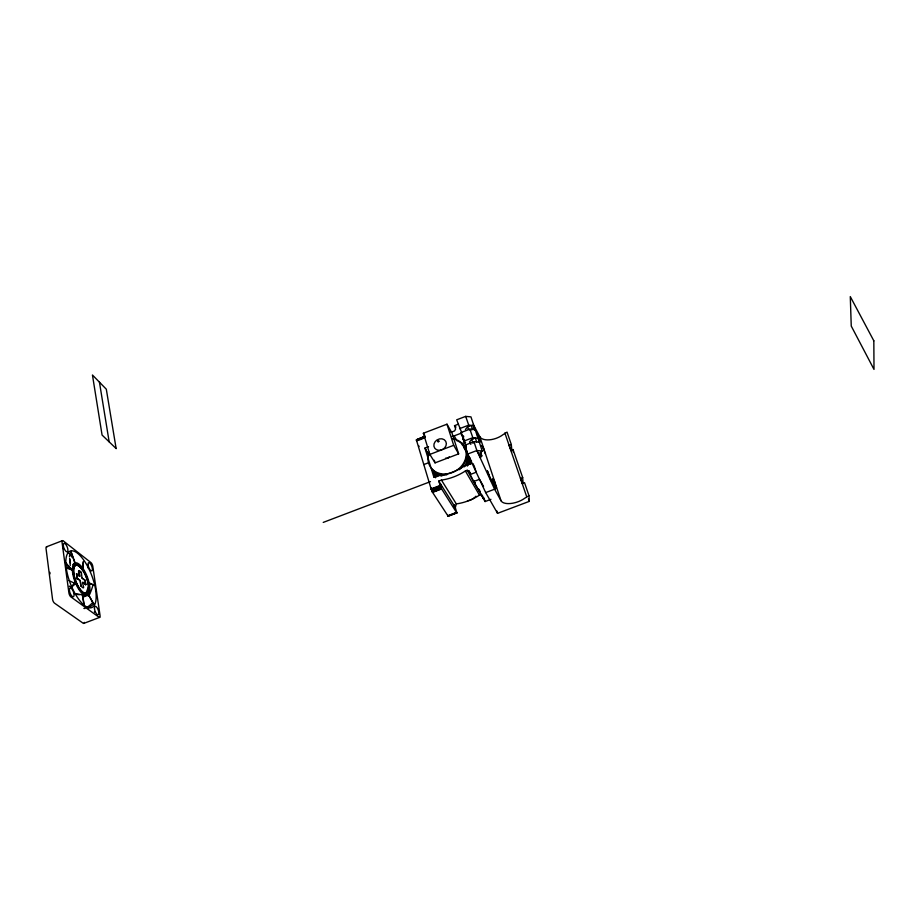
<?xml version="1.0" encoding="UTF-8"?>
<svg xmlns="http://www.w3.org/2000/svg" width="920" height="920" viewBox="0 0 920 920"><rect width="100%" height="100%" fill="white"/><g stroke="black" fill="none" stroke-linecap="round" stroke-linejoin="round"><path stroke-width="1.38" d="M423.982 436.724L416.426 440.024L431.123 488.911L432.699 492.591L448.212 516.316L448.028 515.016M454.549 504.896L456.872 513.049L441.128 488.14L438.748 481.102L441.439 480.091A51.347 43.608 -30.4 0 0 465.382 470.982L467.176 470.304L469.096 471.063L470.499 473.489M82.432 567.525L83.398 561.487L82.627 569.284L82.237 568.732M441.439 480.091L456.308 503.907L455.354 507.495L438.748 481.102M470.43 463.53L471.534 460.977M466.325 446.05L462.748 438.564L463.714 436.322L461.679 435.252L460.816 432.607L469.855 429.157L475.157 429.617M88.297 594.343L93.702 604.118L88.297 594.343L86.94 595.217M465.428 429.444L467.624 426.811L471.212 425.442L472.512 429.387L470.108 430.296M476.64 441.956L475.329 437.966L471.718 439.346L469.51 441.968L470.844 444.371M73.105 564.523L75.187 563.04L71.047 551.862L74.876 563.074M510.979 447.959L511.83 450.443L511.313 444.544L507.046 432.112L502.952 434.7A14.49 7.383 -18.7 0 1 479.837 436.724L473.236 424.43M528.988 495.673L524.676 498.272A14.904 6.981 -18.6 0 1 501.032 500.779L494.592 489.21L476.859 450.547L473.972 441.738L464.887 445.211L467.739 454.02L485.679 492.591L497.547 513.337L529.31 501.365L528.988 495.673L524.515 482.666L522.341 483.483L520.57 478.319L522.663 477.526L513.038 449.558L510.83 450.397M71.035 586.488L74.796 583.337L75.118 584.073L71.369 587.224M85.548 596.033L82.65 597.436M46.54 546.79L62.537 540.638M467.739 454.02L476.859 450.547L480.631 457.389A15.387 7.659 -18.5 0 1 482.195 450.961L470.948 416.875L465.669 416.38L456.688 419.819L461.575 432.308M423.372 433.239L446.982 424.189L451.961 432.906L458.643 453.87L435.068 462.863L429.847 454.422L423.372 433.239L424.683 435.39M416.415 439.714L425.19 436.275M416.426 440.024C428.225 434.148 428.467 437.334 416.599 440.784M416.472 440.243L425.235 436.873M450.742 431.963A52.371 45.321 -31.3 0 1 452.801 431.618L454.56 430.94L455.618 429.088L454.526 425.661L458.045 424.315M416.53 440.496L425.304 437.138M78.913 570.745C82.386 585.822 74.761 564.512 81.385 572.62L81.995 578.047L84.996 580.313L85.767 584.66L85.134 580.255L81.995 578.047M85.629 584.717C77.97 576.253 88.032 593.331 80.914 586.028L80.155 580.601L77.107 578.323L76.487 573.873L79.672 576.115M81.385 572.62L78.763 570.791M459.551 428.662L468.556 425.212L473.857 425.672M77.107 578.323L80.293 580.543L80.914 586.028M452.099 436.218A52.474 45.494 -31.4 0 1 454.158 435.873L461.828 432.94M428.536 446.694L425.017 448.04L428.846 455.641L424.936 448.074L433.837 477.008M427.524 453.94L428.179 453.686M463.599 441.209L472.673 437.747L477.986 438.184M429.847 454.422L441.381 450.006A6.497 5.543 -30.8 0 0 442.508 449.546L453.698 445.315L458.643 453.87M461.978 443.612L465.6 442.221M423.775 464.577L427.616 463.105M511.313 444.544L509.105 445.383L511.267 450.869M433.757 477.031L439.794 474.743L440.001 475.41A51.244 43.424 -30.3 0 0 463.887 466.313L471.661 463.358L473.593 464.117M323.23 522.41L430.479 481.62M431.123 488.911L440.093 485.495M431.25 489.291L440.22 485.875M469.096 471.063L470.212 474.513L476.215 472.224L474.03 465.474M431.388 489.681L440.369 486.266M431.537 490.072L440.507 486.657M431.687 490.463L440.657 487.048M83.846 623.38L99.659 617.377M431.836 490.843L440.818 487.428M431.997 491.211L440.967 487.796M432.147 491.544L441.128 488.14M432.296 491.866L441.278 488.462M432.446 492.142L441.416 488.738M432.572 492.384L441.542 488.98M470.212 474.513L473.535 481.585L479.515 479.32L483.541 486.392M485.679 492.591L494.592 489.21M456.308 503.907A49.634 42.676 -30.5 0 0 479.458 495.144L481.194 494.488L467.176 470.304M473.535 481.585L485.104 501.549L490.923 499.341M449.409 515.12L456.815 512.313M449.454 515.349L456.872 512.555M448.017 516.189L456.895 512.739M448.097 516.281L456.906 512.889M82.271 594.573L84.157 605.406L82.662 594.86L73.83 593.492M476.859 450.547L482.195 450.961M473.972 441.738L479.297 442.175M79.304 594.699L75.923 594.297M65.929 567.467L67.666 567.812M65.768 567.847L71.633 569.813L65.504 562.476M68.597 568.077L71.633 569.204M88.412 583.107L93.575 584.993L88.228 582.371M73.554 583.395L75.118 584.073M74.796 583.337L68.793 580.543M479.815 491.533L479.009 490.015M82.777 582.406L85.767 584.66M76.487 573.873L79.522 576.173M454.526 425.661L456.009 427.098M65.504 563.086L71.633 569.813M465.382 470.982L479.458 495.144M481.229 494.741L483.31 498.329L482.275 495.109M454.158 435.873L456.297 439.622M464.887 445.211L466.244 447.614M461.679 435.252L464.462 440.22M462.748 438.564L464.128 441.036M460.816 432.607L463.53 437.448M496.512 487.347L492.959 478.814L494.787 482.149M473.225 438.771L469.855 429.157M479.952 452.651L481.896 456.193L480.596 452.249M469.119 426.236L465.669 416.38M483.793 448.902L481.93 445.475L485.461 453.962M520.57 478.319L522.755 483.862M474.559 482.459L475.157 483.483L475.03 482.747M431.917 489.06L431.503 487.922M474.341 481.93L473.892 480.769M473.305 426.627L474.639 430.123M478.584 488.865L478.791 489.44M419.048 446.568L418.796 445.832M528.413 498.778L529.31 501.365M504.85 432.94L526.654 496.547M479.366 489.762L479.791 491.165M479.837 436.724L501.032 500.779M479.734 454.675L480.631 457.389M496.697 510.738L497.547 513.337M467.624 426.811L468.475 429.444M471.718 439.346L473.018 443.336M483.897 497.8L485.104 501.549M446.982 424.189L453.698 445.315M434.263 460.241L435.068 462.863M435.562 477.606L433.469 470.741L435.493 477.629M99.44 382.168L109.169 441.864M76.636 573.827L77.257 578.266M70.414 563.155L69.644 558.612L70.265 565.582M513.038 449.558L513.245 451.904M522.663 477.526L523.101 483.276M441.381 450.006A6.497 5.543 -30.8 0 1 434.044 443.877A6.497 5.543 -30.8 0 1 444.21 439.679A6.497 5.543 -30.8 0 1 442.508 449.546M452.548 438.713A19.814 16.985 -30.9 0 1 465.267 459.436A19.814 16.985 -30.9 0 1 440.749 473.685A19.814 16.985 -30.9 0 1 429.214 452.272M469.326 457.964A19.665 16.905 -30.9 0 1 468.625 464.611M436.781 475.743A19.665 16.905 -30.9 0 1 433.929 472.569M463.898 447.879A19.665 16.905 -30.9 0 1 466.164 450.144M449.144 456.768A2.392 2.047 -30.9 0 1 445.705 458.079M460.322 442.451A19.791 16.974 -30.9 0 1 459.183 469.74M446.74 474.869A19.791 16.974 -30.9 0 1 431.641 468.797M456.389 440.45A19.791 16.974 -30.9 0 1 459.402 441.853M468.763 456.159A19.676 16.916 -30.9 0 1 467.383 466.06M438.104 476.296A19.676 16.916 -30.9 0 1 433.481 471.845M464.289 447.844A19.676 16.916 -30.9 0 1 466.382 450.259M462.127 444.751A19.745 16.951 -30.9 0 1 466.543 450.685M466.911 451.697A19.745 16.951 -30.9 0 1 464.278 466.842M441.853 476.077A19.745 16.951 -30.9 0 1 432.02 469.534M463.358 446.2A19.722 16.939 -30.9 0 1 466.532 450.455M467.843 454.526A19.722 16.939 -30.9 0 1 465.934 465.508M439.07 475.732A19.722 16.939 -30.9 0 1 432.48 470.258M469.959 457.7A19.619 16.882 -30.9 0 1 470.166 464.243M436.31 476.065A19.619 16.882 -30.9 0 1 435.01 474.386M464.91 449.753A19.619 16.882 -30.9 0 1 465.716 450.455M470.603 459.482A19.596 16.87 -30.9 0 1 470.729 463.852M436.758 476.778A19.596 16.87 -30.9 0 1 435.459 475.099M475.928 496.19A12.098 10.545 -31.1 0 1 475.421 496.754M474.881 497.283A12.098 10.545 -31.1 0 1 467.463 500.813M93.644 604.049A40.112 33.2 73.8 0 1 88.101 607.959M92.885 602.37A40.227 32.212 86.1 0 1 87.101 607.315M93.07 584.809A40.882 24.162 -76.7 0 1 88.78 596.206M89.217 583.947A40.917 20.056 -75.5 0 1 88.676 585.775M88.389 586.684A40.917 20.056 -75.5 0 1 85.721 593.791M82.984 563.856A40.882 6.865 -79.9 0 1 82.455 570.227M77.28 576.667A40.779 2.702 -83.6 0 1 77.015 579.335M69.494 556.876A40.296 5.773 80 0 1 69.943 553.621M70.38 552.276A40.296 5.773 80 0 1 71.254 551.287M67.999 552.655A40.215 6.865 73 0 1 72.082 557.301M70.299 586.891A40.296 10.189 36 0 1 69.287 586.109M84.973 608.476A40.204 29.463 42 0 1 83.858 608.407M62.916 547.607A4.566 1.748 68.5 0 1 63.468 548.906M87.826 567.329A4.416 1.644 69 0 1 88.078 567.973M94.415 611.605A4.508 1.702 69.7 0 1 94.622 612.271M50.036 573.884A30.187 11.776 69.1 0 1 49.864 572.309M65.63 562.936A30.187 11.776 69.1 0 1 68.344 566.398M47.035 546.871A3.197 1.254 68.4 0 0 46.034 548.55L52.532 599.161A3.266 1.311 69.3 0 0 54.556 603.186L83.133 623.219A3.162 1.219 69.8 0 0 84.318 622.38M438.921 441.128C438 443.888 436.643 439.185 438.921 441.174M454.721 507.667L453.606 504.827L454.652 507.713M441.462 486.622L440.3 483.701L441.462 486.622M98.957 617.205L70.92 596.942A3.277 1.276 69.3 0 1 68.908 592.905L62.054 542.386A3.208 1.219 68.4 0 1 63.284 540.891L90.942 562.591A3.093 1.138 68.9 0 1 92.816 566.421L100.05 615.503A3.162 1.184 69.8 0 1 98.957 617.205M116.138 448.558L102.074 435.056L92.448 375.003L106.306 389.206L116.138 448.558M491.084 480.596L487.45 471.04L491.084 480.596M495.569 488.692L491.97 479.239L495.569 488.692M477.882 435.137L476.675 432.883L480.194 442.129L477.882 435.137M873.827 340.814L850.287 296.585L851.253 326.071L874 369.403L873.827 340.814M73.772 573.999A14.95 5.646 69.1 0 0 86.307 593.319A14.95 5.646 69.1 0 0 82.984 570.699A14.95 5.646 69.1 0 0 73.772 573.999M73.347 573.528A15.743 5.957 69.1 0 0 86.503 594.09A15.743 5.957 69.1 0 0 83.191 570.411A15.743 5.957 69.1 0 0 73.347 573.528M73.496 573.471A15.743 5.945 69.1 0 0 86.652 594.044A15.743 5.945 69.1 0 0 83.329 570.354A15.743 5.945 69.1 0 0 73.496 573.471M73.91 573.942A14.95 5.646 69.1 0 0 86.457 593.262A14.95 5.646 69.1 0 0 83.133 570.653A14.95 5.646 69.1 0 0 73.91 573.942M63.33 545.663A4.566 1.736 68.5 0 0 67.125 551.896A4.566 1.736 68.5 0 0 66.389 545.284A4.566 1.736 68.5 0 0 63.33 545.663M88.078 564.938A4.416 1.633 69 0 0 91.701 570.941A4.416 1.633 69 0 0 90.919 564.466A4.416 1.633 69 0 0 88.078 564.938M94.461 608.775A4.508 1.69 69.7 0 0 98.129 614.779A4.508 1.69 69.7 0 0 97.313 608.051A4.508 1.69 69.7 0 0 94.461 608.775M69.425 590.525A4.646 1.805 69.3 0 0 73.278 596.769A4.646 1.805 69.3 0 0 72.507 589.881A4.646 1.805 69.3 0 0 69.425 590.525M72.576 572.458A17.491 6.612 69.1 0 0 87.09 595.734A17.491 6.612 69.1 0 0 83.766 569.698A17.491 6.612 69.1 0 0 72.576 572.458M66.251 568.031A30.222 11.419 69.1 0 0 91.459 607.694A30.222 11.419 69.1 0 0 85.261 562.35A30.222 11.419 69.1 0 0 66.251 568.031"/></g></svg>
